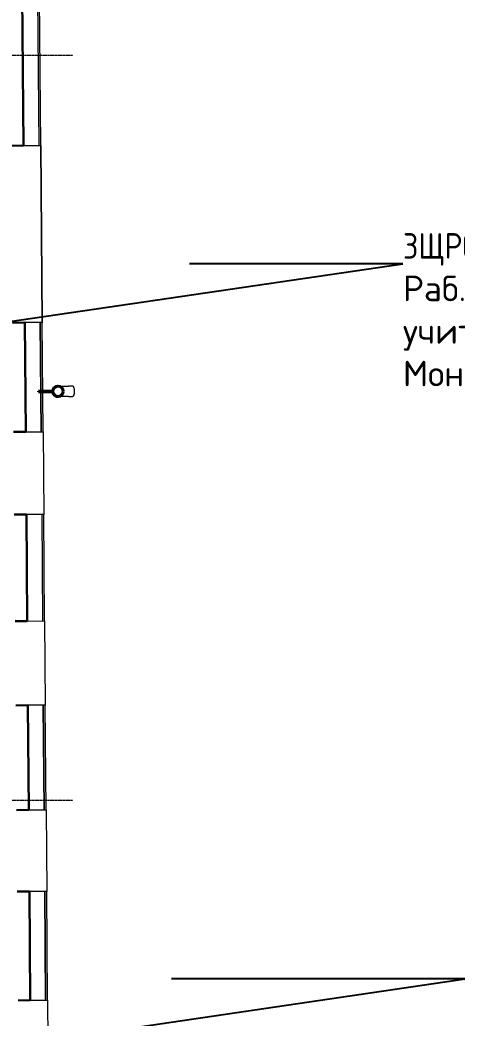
# Model space of a CAD drawing. Header units: millimetres. Extents: x -32 to 417638015, y -35 to 175284279.
# Drawn here: x 417187384 to 417191673, y 175242510 to 175252290 of the extents above; entities that cross this region are included whole.
import ezdxf
from ezdxf import colors
from ezdxf.entities.mleader import LeaderData, LeaderLine
from ezdxf.math import Vec2, Vec3

# ---------------------------------------------------------------- set-up
doc = ezdxf.new("R2010")
doc.units = ezdxf.units.MM
doc.linetypes.add('ADSK_Линия сетки', pattern=[25, 20, -2.5, 0, -2.5])
doc.layers.add('_ЭМ_Надписи', color=7, linetype='Continuous')
for name, color, linetype, lineweight in [('Обобщенные модели', 7, 'Continuous', 18), ('Оси', 253, 'Continuous', 9), ('Стены наружные', 7, 'Continuous', 18), ('Стены несущие', 7, 'Continuous', 30), ('Стены отделка', 7, 'Continuous', 30), ('Стены штриховка', 7, 'Continuous', 9), ('ШТРИХОВКА', 252, 'Continuous', 15)]:
    doc.layers.add(name, color=color, linetype=linetype, lineweight=lineweight)
doc.styles.add('ЭОМ', font='isocpeur.ttf', dxfattribs={"width": 0.85, "height": 250})

# ---------------------------------------------------------------- blocks, each defined once
blk = doc.blocks.new('План 3 этажа')
at = {"layer": 'Обобщенные модели', "lineweight": 9}
h = blk.add_hatch(dxfattribs=at)
h.set_pattern_fill('FP_14', color=8, angle=-89.5366181, style=0, pattern_type=2)
h.set_pattern_definition([(45.00038, (507.34, 158.9), (-106.06672, 106.0653), [])])
h.paths.add_polyline_path([(56215.768, 17105.448), (56315.765, 17106.257), (56315.713, 17112.604), (56215.717, 17111.795), (56215.765, 17105.82)])
at = {"layer": 'Обобщенные модели', "color": 8}
for p, q in [((56511.48, 17161.015), (56468.977, 17160.672)), ((56315.699, 17114.43), (56175.703, 17113.298)), ((56175.784, 17103.298), (56315.78, 17104.431)), ((56469.786, 17060.675), (56512.289, 17061.019))]:
    blk.add_line(p, q, dxfattribs=at)
at = {"layer": 'Обобщенные модели', "color": 8, "lineweight": 40}
for p, q in [((56315.713, 17112.604), (56175.718, 17111.472)), ((56175.718, 17111.472), (56175.769, 17105.125)), ((56175.769, 17105.125), (56315.765, 17106.257)), ((56315.765, 17106.257), (56315.713, 17112.604))]:
    blk.add_line(p, q, dxfattribs=at)
at = {"layer": 'Обобщенные модели', "color": 8, "flags": 128}
for points in [[(56378.35, 17159.939), (56379.62, 17159.949), (56382.283, 17159.97), (56385.16, 17159.994), (56388.244, 17160.019), (56391.532, 17160.045), (56395.018, 17160.073), (56398.696, 17160.103), (56402.561, 17160.134), (56406.606, 17160.167), (56410.826, 17160.201), (56415.212, 17160.237), (56419.759, 17160.273), (56424.458, 17160.311), (56429.303, 17160.351), (56434.285, 17160.391), (56439.398, 17160.432), (56444.631, 17160.475), (56449.978, 17160.518), (56455.429, 17160.562), (56460.976, 17160.607), (56466.61, 17160.652), (56468.977, 17160.672)], [(56469.786, 17060.675), (56464.118, 17060.629), (56458.534, 17060.584), (56453.042, 17060.539), (56447.651, 17060.496), (56442.369, 17060.453), (56437.205, 17060.411), (56432.168, 17060.371), (56427.265, 17060.331), (56422.504, 17060.292), (56417.893, 17060.255), (56413.439, 17060.219), (56409.149, 17060.184), (56405.031, 17060.151), (56401.09, 17060.119), (56397.333, 17060.089), (56393.767, 17060.06), (56390.396, 17060.033), (56387.226, 17060.007), (56384.263, 17059.983), (56381.51, 17059.961), (56379.158, 17059.942)]]:
    blk.add_lwpolyline(points, dxfattribs=at)
at = {"layer": 'Обобщенные модели', "color": 8, "lineweight": 40}
for radius, start, end in [(52, 0.4633819, 180.4633819), (50, 0.4633819, 180.4633819), (50, 0.4633819, 180.4633819), (52, 180.4633819, 184.0883842), (52, 184.5679364, 0.4633819), (50, 180.4633819, 0.4633819), (50, 180.4633819, 0.4633819)]:
    blk.add_arc((56365.737, 17109.835), radius, start, end, dxfattribs=at)
at = {"layer": 'Обобщенные модели', "color": 8}
for start_param, end_param in [(4.71238898, 6.28318531), (3.14159265, 4.71238898)]:
    blk.add_ellipse((56511.884, 17111.017), major_axis=(-0.404, 49.998), ratio=0.30901699, start_param=start_param, end_param=end_param, dxfattribs=at)
at = {"layer": 'Оси', "color": 8, "linetype": 'ADSK_Линия сетки'}
for p, q in [((-10051.774, 20403.902), (56512.196, 20403.902)), ((-10051.774, 13103.902), (56512.196, 13103.902))]:
    blk.add_line(p, q, dxfattribs=at)
at = {"layer": 'Стены наружные', "color": 8}
for p, q in [((56195.933, 19519.54), (56196.933, 19519.549)), ((56209.93, 17784.597), (56195.933, 19519.54)), ((56196.243, 19519.543), (56210.275, 17784.6)), ((56196.933, 19519.549), (56210.93, 17784.605)), ((56210.93, 17784.605), (56209.93, 17784.597)), ((56218.929, 16714.635), (56225.48, 15904.661)), ((56233.931, 14859.693), (56240.603, 14034.72)), ((56248.893, 13009.753), (56255.363, 12209.779)), ((56263.976, 11144.814), (56278.452, 9354.873))]:
    blk.add_line(p, q, dxfattribs=at)
at = {"layer": 'Стены несущие', "color": 8}
for p, q in [((56006.556, 21953.087), (56026.249, 19518.168)), ((55906.253, 19517.198), (56026.249, 19518.168)), ((56040.281, 17783.225), (55920.285, 17782.254)), ((56040.281, 17783.225), (56048.934, 16713.26)), ((55928.938, 16712.289), (56048.934, 16713.26)), ((56055.485, 15903.286), (55935.489, 15902.316)), ((56055.485, 15903.286), (56063.937, 14858.318)), ((55943.941, 14857.347), (56063.937, 14858.318)), ((56070.609, 14033.345), (55950.613, 14032.374)), ((56070.609, 14033.345), (56078.898, 13008.378)), ((55958.902, 13007.408), (56078.898, 13008.378)), ((56085.368, 12208.404), (55965.372, 12207.434)), ((56085.368, 12208.404), (56093.981, 11143.439)), ((55973.985, 11142.469), (56093.981, 11143.439))]:
    blk.add_line(p, q, dxfattribs=at)
at = {"layer": 'Стены отделка', "color": 8, "lineweight": 9}
for p, q in [((56196.243, 19519.543), (56176.551, 21954.462)), ((56026.249, 19518.168), (56196.243, 19519.543)), ((56210.275, 17784.6), (56040.281, 17783.225)), ((56218.929, 16714.635), (56210.275, 17784.6)), ((56048.934, 16713.26), (56198.929, 16714.473)), ((56198.929, 16714.473), (56218.929, 16714.635)), ((56225.48, 15904.661), (56055.485, 15903.286)), ((56233.931, 14859.693), (56225.48, 15904.661)), ((56063.937, 14858.318), (56233.931, 14859.693)), ((56220.604, 14034.558), (56070.609, 14033.345)), ((56240.603, 14034.72), (56220.604, 14034.558)), ((56220.604, 14034.558), (56220.612, 14033.558)), ((56248.893, 13009.753), (56240.603, 14034.72)), ((56078.898, 13008.378), (56228.893, 13009.591)), ((56228.893, 13009.591), (56248.893, 13009.753)), ((56235.363, 12209.618), (56085.368, 12208.404)), ((56255.363, 12209.779), (56235.363, 12209.618)), ((56235.363, 12209.618), (56235.372, 12208.618)), ((56263.976, 11144.814), (56255.363, 12209.779)), ((56093.981, 11143.439), (56243.977, 11144.652)), ((56243.977, 11144.652), (56263.976, 11144.814))]:
    blk.add_line(p, q, dxfattribs=at)
at = {"layer": 'Стены штриховка', "color": 8}
for p, q in [((56156.551, 21954.3), (56176.244, 19519.381)), ((56190.276, 17784.438), (56198.929, 16714.473)), ((56198.929, 16714.473), (56190.284, 17783.438)), ((56205.48, 15904.499), (56213.932, 14859.531)), ((56220.604, 14034.558), (56228.893, 13009.591)), ((56228.893, 13009.591), (56220.612, 14033.558)), ((56243.977, 11144.652), (56235.363, 12209.618)), ((56235.372, 12208.618), (56243.977, 11144.652))]:
    blk.add_line(p, q, dxfattribs=at)

msp = doc.modelspace()

# ---------------------------------------------------------------- block references
at = {"layer": 'ШТРИХОВКА'}
msp.add_blockref('План 3 этажа', (417131391.6, 175231540.7), dxfattribs=at)

# ---------------------------------------------------------------- leaders
at = {"layer": '_ЭМ_Надписи', "color": 7, "ltscale": 5}
ml = msp.add_multileader_mtext('Standard', dxfattribs=at)
ml.set_content('{\\fGOST Common|b0|i0|c0|p34;\\W0.9;\\C256;3\\fGOST Common|b0|i0|c204|p34;ЩРС\\fGOST Common|b0|i0|c0|p34;-2\\fISOCPEUR|b0|i0|c204|p34;\\W0.85; Гр.4\\P\\W1;\\C0;Раб.место учителя, Моноблок}', color=1, style='ЭОМ')
ml.set_leader_properties()
ml.build(insert=Vec2(0, 0))
ml.multileader.update_dxf_attribs({"text_left_attachment_type": 6, "text_right_attachment_type": 6, "dogleg_length": 0, "arrow_head_size": 200})
ctx = ml.context
ctx.base_point, ctx.char_height, ctx.arrow_head_size, ctx.landing_gap_size, ctx.plane_origin = Vec3(417191142.3, 175249900.8, -64.3), 250, 200, 0, Vec3(417163132.7, 175257618.3, -64.3)
ctx.left_attachment, ctx.right_attachment = 6, 6
notes = []
notes.append((ctx, [(0, (1, 1, 0), (417191142.3, 175249900.8, -64.3), (1, 0), 0, [(0, [(417185743.8, 175249109.4, -64.3)], 0, [])])]))
ctx.mtext.insert, ctx.mtext.width, ctx.mtext.defined_height, ctx.mtext.flow_direction = Vec3(417191142.3, 175250200.8, -64.3), 2073.809, 545.6, 5
ml = msp.add_multileader_mtext('Standard', dxfattribs=at)
ml.set_content('{\\fGOST Common|b0|i0|c0|p34;\\W0.9;\\C256;3\\fGOST Common|b0|i0|c204|p34;ЩРС\\fGOST Common|b0|i0|c0|p34;-2\\fISOCPEUR|b0|i0|c204|p34;\\W0.85; Гр.5\\P\\W1;\\C0;Раб.место учителя, ноутбук}', color=1, style='ЭОМ')
ml.set_leader_properties()
ml.build(insert=Vec2(0, 0))
ml.multileader.update_dxf_attribs({"text_left_attachment_type": 6, "text_right_attachment_type": 6, "dogleg_length": 0, "arrow_head_size": 200})
ctx = ml.context
ctx.base_point, ctx.char_height, ctx.arrow_head_size, ctx.landing_gap_size, ctx.plane_origin = Vec3(417191753.8, 175242893.1), 250, 200, 0, Vec3(417163744.2, 175250610.6)
ctx.left_attachment, ctx.right_attachment = 6, 6
notes.append((ctx, [(0, (1, 1, 0), (417191753.8, 175242893.1), (1, 0), 0, [(0, [(417186355.3, 175242101.7)], 0, [])])]))
ctx.mtext.insert, ctx.mtext.width, ctx.mtext.defined_height, ctx.mtext.flow_direction = Vec3(417191753.8, 175243218.1), 2854.388, 1761.5, 5
for ctx, leaders in notes:
    for number, flags, end, landing, length, lines in leaders:
        leader = LeaderData()
        leader.index, (leader.has_last_leader_line, leader.has_dogleg_vector, leader.attachment_direction) = number, flags
        leader.last_leader_point, leader.dogleg_vector, leader.dogleg_length = Vec3(end), Vec3(landing), length
        for number, points, colour, breaks in lines:
            line = LeaderLine()
            line.index, line.vertices, line.color, line.breaks = number, Vec3.list(points), colors.encode_raw_color(colour), breaks
            leader.lines.append(line)
        ctx.leaders.append(leader)

doc.saveas('drawing.dxf')
